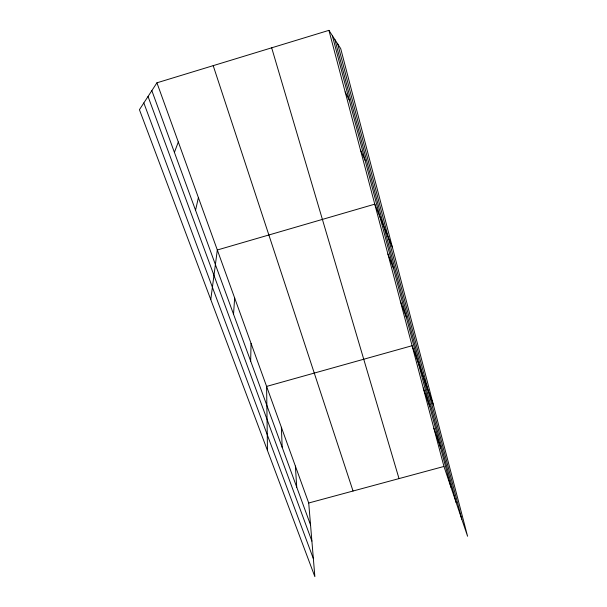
<?xml version="1.0" encoding="UTF-8"?>
<svg xmlns="http://www.w3.org/2000/svg" width="607" height="607" viewBox="0 0 607 607"><rect width="100%" height="100%" fill="white"/><g stroke="black" fill="none" stroke-linecap="round" stroke-linejoin="round"><path stroke-width="0.91" d="M250.661 361.082L251.055 343.38M233.536 314.214L234.651 297.976M210.773 299.592L217.321 249.993L374.769 204.164L392.418 247.375M195.545 210.242L198.406 197.624M174.406 152.38L178.314 142M156.932 82.81L139.428 109.692L314.858 576.65L308.713 502.998L156.932 82.81L328.926 30.35L340.709 48.621L467.572 536.247L443.952 466.457L328.926 30.35M308.713 502.998L443.952 466.457M345.171 91.93L349.26 100.034M360.421 149.754L365.095 160.301M387.911 253.976L393.518 268.476M400.332 301.087L406.311 317.188M143.829 102.94L313.356 558.645M148.04 96.475L311.892 541.103M151.841 90.633L310.549 524.979M433.39 404.869L412.107 345.709L266.602 386.416L267.467 450.493M423.269 388.032L429.847 406.781M433.868 428.231L440.697 448.072M213.201 65.647L353.039 491.017M271.678 47.816L399.019 478.597M332.348 35.654L450.993 487.269M337.742 44.023L461.79 519.167M334.912 39.63L456.161 502.543M295.374 466.07L296.732 487.178M281.352 427.26L282.194 447.374"/></g></svg>
